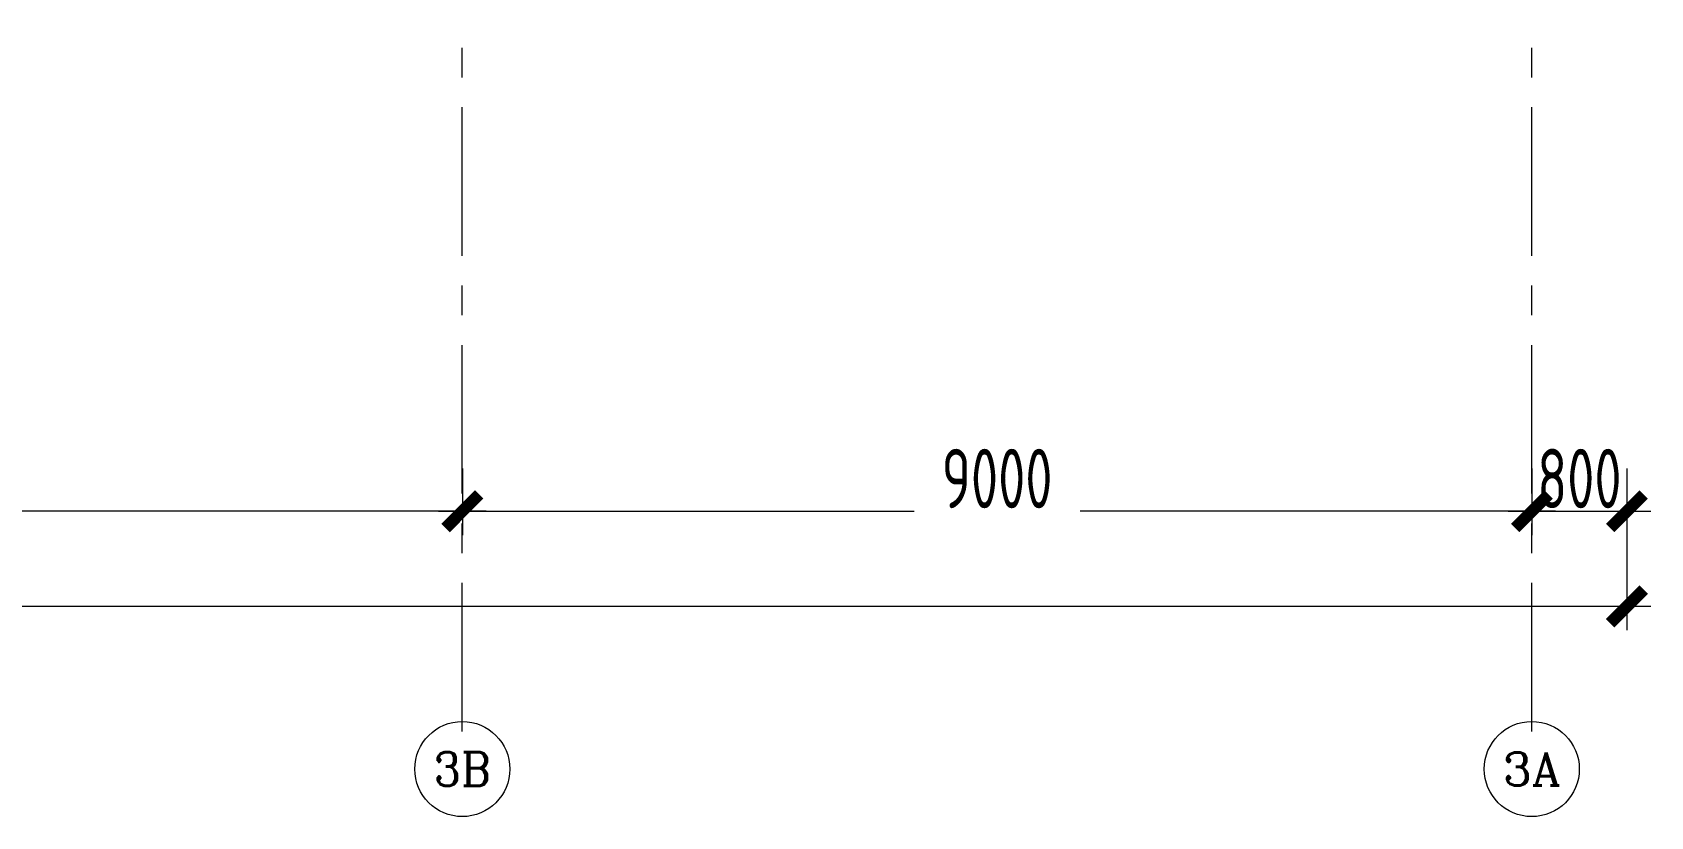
# Model space of a CAD drawing. Extents: x -1201378 to 2367219, y -619313 to 244905.
# Drawn here: x -96376 to -82758, y -264144 to -257549 of the extents above; entities that cross this region are included whole.
import ezdxf
from ezdxf.enums import TextEntityAlignment as Align

# ---------------------------------------------------------------- set-up
doc = ezdxf.new("R2010")
doc.units = 0
doc.header["$LTSCALE"] = 1000
doc.linetypes.add('CENTER', pattern=[2, 1.25, -0.25, 0.25, -0.25])
doc.layers.get('0').update_dxf_attribs({"linetype": 'CONTINUOUS'})
doc.layers.get('Defpoints').update_dxf_attribs({"linetype": 'CONTINUOUS'})
doc.layers.add('S-axis', color=111, linetype='CONTINUOUS', lineweight=0)
doc.layers.add('S-dote', color=5, linetype='CENTER', lineweight=0)
doc.styles.add('_TCH_AXIS', font='COMPLEX', dxfattribs={"bigfont": 'GBCBIG'})
doc.styles.add('TSSD_Dimension', font='tssdeng.shx', dxfattribs={"width": 0.7, "bigfont": 'hztxt.shx'})
doc.dimstyles.new('TSSD_200_200', dxfattribs={"dimtxt": 500, "dimasz": 200, "dimexe": 200, "dimexo": 500, "dimgap": 200, "dimtad": 1, "dimdec": 0, "dimzin": 0, "dimdsep": 46, "dimtxsty": 'TSSD_Dimension', "dimblk": 'ARCHTICK', "dimcen": 0, "dimdle": 200, "dimclrt": 7, "dimadec": 0, "dimazin": 0, "dimtfac": 1, "dimtdec": 0, "dimtix": 1, "dimtmove": 2, "dimatfit": 3, "dimfxl": 1, "dimtolj": 1, "dimtzin": 0, "dimarcsym": 0})

# ---------------------------------------------------------------- blocks, each defined once
blk = doc.blocks.new('_ArchTick')
at = {"color": 0, "linetype": 'ByBlock', "const_width": 0.5}
blk.add_lwpolyline([(-0.707, -0.707), (0.707, 0.707)], dxfattribs=at)
blk = doc.blocks.new('*D506')
at = {"layer": 'Defpoints', "color": 0, "transparency": 16777216}
for p in [(-101758, -360718), (-92758, -360718), (-92758, -361576)]:
    blk.add_point(p, dxfattribs=at)
at = {"layer": 'S-axis', "color": 0, "lineweight": -2, "transparency": 16777216}
for p, q in [((-101758, -361218), (-101758, -361776)), ((-92758, -361218), (-92758, -361776)), ((-101958, -361576), (-97957, -361576)), ((-92558, -361576), (-96560, -361576))]:
    blk.add_line(p, q, dxfattribs=at)
at = {"layer": 'S-axis', "color": 0, "lineweight": -2, "transparency": 16777216, "xscale": 200, "yscale": 200, "zscale": 200, "rotation": 180}
blk.add_blockref('_ArchTick', (-101758, -361576), dxfattribs=at)
at = {"layer": 'S-axis', "color": 0, "lineweight": -2, "transparency": 16777216, "xscale": 200, "yscale": 200, "zscale": 200}
blk.add_blockref('_ArchTick', (-92758, -361576), dxfattribs=at)
at = {"layer": 'S-axis', "color": 7, "transparency": 16777216, "insert": (-97258, -361301), "char_height": 500, "attachment_point": 5, "style": 'TSSD_Dimension'}
blk.add_mtext('\\A1;9000', dxfattribs=at)
blk = doc.blocks.new('*D507')
at = {"layer": 'Defpoints', "color": 0, "transparency": 16777216}
for p in [(-92758, -360718), (-83758, -360718), (-83758, -361576)]:
    blk.add_point(p, dxfattribs=at)
at = {"layer": 'S-axis', "color": 0, "lineweight": -2, "transparency": 16777216}
for p, q in [((-92758, -361218), (-92758, -361776)), ((-83758, -361218), (-83758, -361776)), ((-92958, -361576), (-88957, -361576)), ((-83558, -361576), (-87560, -361576))]:
    blk.add_line(p, q, dxfattribs=at)
at = {"layer": 'S-axis', "color": 0, "lineweight": -2, "transparency": 16777216, "xscale": 200, "yscale": 200, "zscale": 200, "rotation": 180}
blk.add_blockref('_ArchTick', (-92758, -361576), dxfattribs=at)
at = {"layer": 'S-axis', "color": 0, "lineweight": -2, "transparency": 16777216, "xscale": 200, "yscale": 200, "zscale": 200}
blk.add_blockref('_ArchTick', (-83758, -361576), dxfattribs=at)
at = {"layer": 'S-axis', "color": 7, "transparency": 16777216, "insert": (-88258, -361301), "char_height": 500, "attachment_point": 5, "style": 'TSSD_Dimension'}
blk.add_mtext('\\A1;9000', dxfattribs=at)
blk = doc.blocks.new('*D508')
at = {"layer": 'Defpoints', "color": 0, "transparency": 16777216}
for p in [(-83758, -360718), (-82958, -360718), (-82958, -361576)]:
    blk.add_point(p, dxfattribs=at)
at = {"layer": 'S-axis', "color": 0, "lineweight": -2, "transparency": 16777216}
for p, q in [((-83758, -361218), (-83758, -361776)), ((-82958, -361218), (-82958, -361776)), ((-83958, -361576), (-82758, -361576))]:
    blk.add_line(p, q, dxfattribs=at)
at = {"layer": 'S-axis', "color": 0, "lineweight": -2, "transparency": 16777216, "xscale": 200, "yscale": 200, "zscale": 200, "rotation": 180}
blk.add_blockref('_ArchTick', (-83758, -361576), dxfattribs=at)
at = {"layer": 'S-axis', "color": 0, "lineweight": -2, "transparency": 16777216, "xscale": 200, "yscale": 200, "zscale": 200}
blk.add_blockref('_ArchTick', (-82958, -361576), dxfattribs=at)
at = {"layer": 'S-axis', "color": 7, "transparency": 16777216, "insert": (-83358, -361301), "char_height": 500, "attachment_point": 5, "style": 'TSSD_Dimension'}
blk.add_mtext('\\A1;800', dxfattribs=at)
blk = doc.blocks.new('*D458')
at = {"layer": 'Defpoints', "color": 0, "transparency": 16777216}
for p in [(-268658, -360818), (-82958, -360818), (-82958, -362376)]:
    blk.add_point(p, dxfattribs=at)
at = {"layer": 'S-axis', "color": 0, "lineweight": -2, "transparency": 16777216}
for p, q in [((-268658, -361318), (-268658, -362576)), ((-82958, -361318), (-82958, -362576)), ((-268858, -362376), (-176749, -362376)), ((-82758, -362376), (-174868, -362376))]:
    blk.add_line(p, q, dxfattribs=at)
at = {"layer": 'S-axis', "color": 0, "lineweight": -2, "transparency": 16777216, "xscale": 200, "yscale": 200, "zscale": 200, "rotation": 180}
blk.add_blockref('_ArchTick', (-268658, -362376), dxfattribs=at)
at = {"layer": 'S-axis', "color": 0, "lineweight": -2, "transparency": 16777216, "xscale": 200, "yscale": 200, "zscale": 200}
blk.add_blockref('_ArchTick', (-82958, -362376), dxfattribs=at)
at = {"layer": 'S-axis', "color": 7, "transparency": 16777216, "insert": (-175808, -362101), "char_height": 500, "attachment_point": 5, "style": 'TSSD_Dimension'}
blk.add_mtext('\\A1;185700', dxfattribs=at)
blk = doc.blocks.new('3#轴网')
at = {"layer": 'S-axis'}
for centre in [(-92758.5, -363744.2), (-83758.5, -363744.2)]:
    blk.add_circle(centre, 400, dxfattribs=at)
at = {"layer": 'S-dote'}
for p, q in [((-92758.5, -363428.2), (-92758.5, -277944.2)), ((-83758.5, -363428.2), (-83758.5, -277944.2))]:
    blk.add_line(p, q, dxfattribs=at)
at = {"layer": 'S-axis', "style": '_TCH_AXIS'}
for s, height, p, p2 in [('3B', 282.17, (-93000.3, -363885.3), (-92516.6, -363885.3)), ('3A', 276.42, (-84002, -363882.4), (-83515, -363882.4))]:
    blk.add_text(s, height=height, dxfattribs=at).set_placement(p, p2, align=Align.FIT)
at = {"layer": 'S-axis'}
for base, p1, p2, picture, middle in [((-92758.5, -361576), (-101758.5, -360718), (-92758.5, -360718), '*D506', (-97258.5, -361301)), ((-83758.5, -361576), (-92758.5, -360718), (-83758.5, -360718), '*D507', (-88258.5, -361301)), ((-82958.5, -361576), (-83758.5, -360718), (-82958.5, -360718), '*D508', (-83358.5, -361301)), ((-82958.5, -362376), (-268658.5, -360818), (-82958.5, -360818), '*D458', (-175808.5, -362101))]:
    dim = blk.add_linear_dim(base=base, p1=p1, p2=p2, angle=0, dimstyle='TSSD_200_200', dxfattribs=at)
    dim.commit()
    dim.dimension.update_dxf_attribs({"geometry": picture, "text_midpoint": middle, "dimtype": 161})

msp = doc.modelspace()

# ---------------------------------------------------------------- block references
at = {"layer": 'S-axis'}
msp.add_blockref('3#轴网', (0, 100000), dxfattribs=at)

doc.saveas('drawing.dxf')
